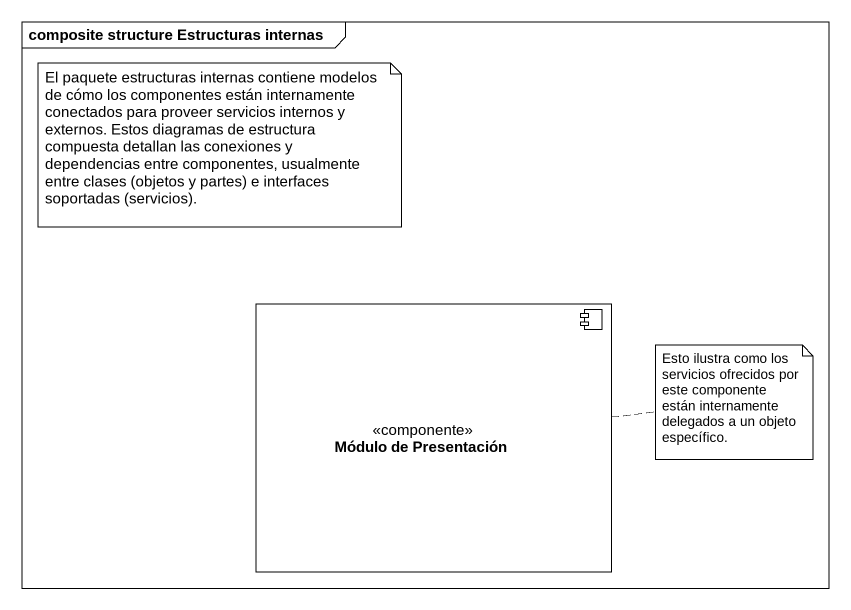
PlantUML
@startuml
mainframe composite structure Estructuras internas
component "Módulo de Presentación" as Módulo_de_Presentación <<componente>>
note as N1
  El paquete estructuras internas contiene modelos de cómo los componentes están internamente conectados para proveer servicios internos y externos. Estos diagramas de estructura compuesta detallan las conexiones y dependencias entre componentes, usualmente entre clases (objetos y partes) e interfaces soportadas (servicios).
end note
note right of Módulo_de_Presentación : Esto ilustra como los servicios ofrecidos por este componente están internamente delegados a un objeto específico.
@enduml
